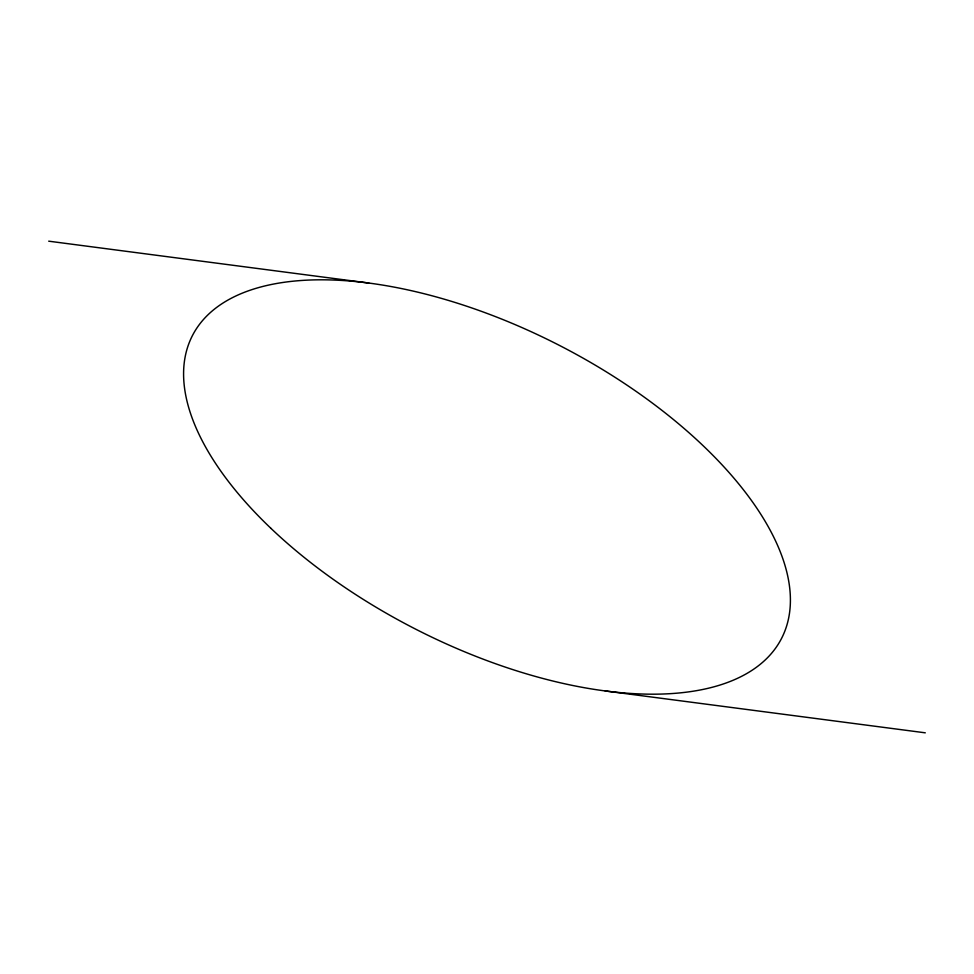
<?xml version="1.0" encoding="UTF-8"?>
<svg xmlns="http://www.w3.org/2000/svg" width="974" height="974" viewBox="0 0 974 974"><rect width="100%" height="100%" fill="white"/><g stroke="black" fill="none" stroke-linecap="round" stroke-linejoin="round"><path stroke-width="1.46" d="M48.7 241.175L368.866 283.057M605.134 690.943L925.3 732.825M271.003 528.419A331.197 159.042 27.2 0 0 779.529 642.097A331.197 159.042 27.2 0 0 410.48 290.483A331.197 159.042 27.2 0 0 271.003 528.419"/></g></svg>
